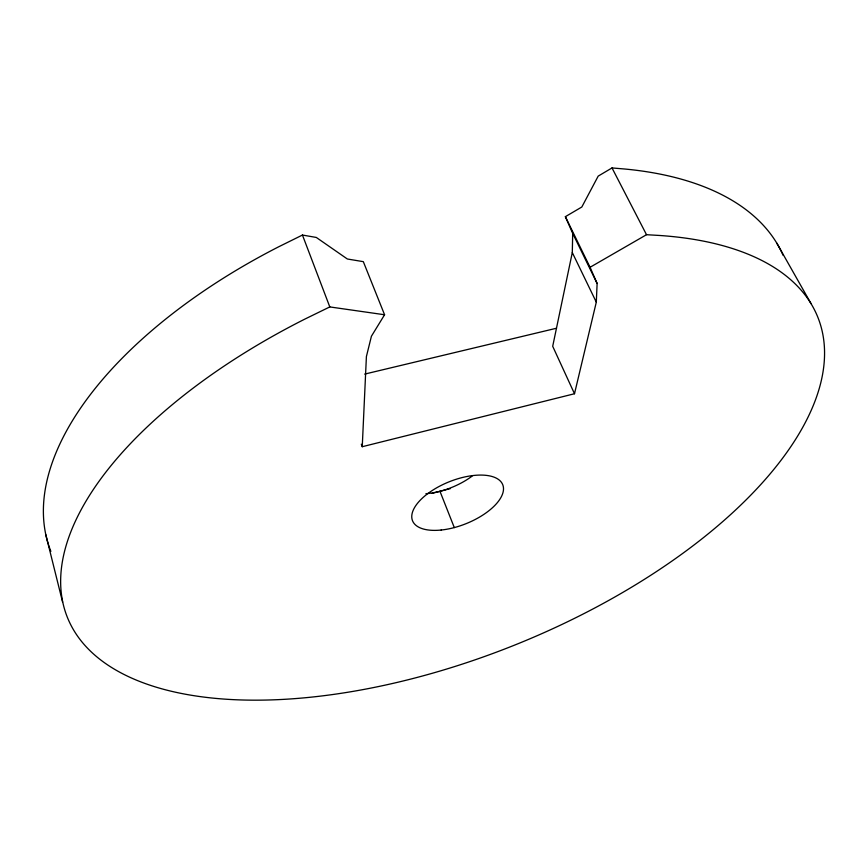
<?xml version="1.0" encoding="UTF-8"?>
<svg xmlns="http://www.w3.org/2000/svg" width="868" height="868" viewBox="0 0 868 868"><rect width="100%" height="100%" fill="white"/><g stroke="black" fill="none" stroke-linecap="round" stroke-linejoin="round"><path stroke-width="1.3" d="M361.316 444.21L362.249 446.705L574.497 393.746L552.699 346.299L572.294 252.555L572.696 233.394L565.372 216.674L581.82 207.007L598.204 176.106L612.016 167.936L625.188 169.054A394.929 201.626 -21.8 0 1 783.12 255.333M574.497 393.746L596.305 302.151L597.119 283.467L590.066 267.279L565.372 216.674M362.249 446.705L366.404 356.542L371.417 336.231L384.578 314.759L363.323 261.659L347.352 259L316.31 237.452L302.444 235.044L278.27 247A394.929 201.626 -21.8 0 0 48 543.162M590.066 267.279L646.519 234.707L659.854 235.488A404.206 191.817 -21.8 0 1 707.637 534.276A404.206 191.817 -21.8 0 1 120.402 672.57A404.206 191.817 -21.8 0 1 304.874 319.088L329.797 306.925L384.578 314.759M432.123 493.328L450.416 488.597M364.69 374.097L556.518 328.234M776.773 243.127L811.07 303.659M612.016 167.936L646.519 234.707M572.696 233.394L597.119 283.467M572.294 252.555L596.305 302.151M439.967 491.299L454.3 527.592M302.444 235.044L329.797 306.925M45.798 534.645L62.605 602.11M50.876 551.354A394.929 201.626 -21.8 0 1 48.369 544.355M472.159 476.076A47.935 23.306 -21.8 0 1 425.917 493.697M441.15 530.033A48.575 22.579 -21.8 0 0 502.952 485.299A48.575 22.579 -21.8 0 0 428.781 492.883A48.575 22.579 -21.8 0 0 441.15 530.033"/></g></svg>
